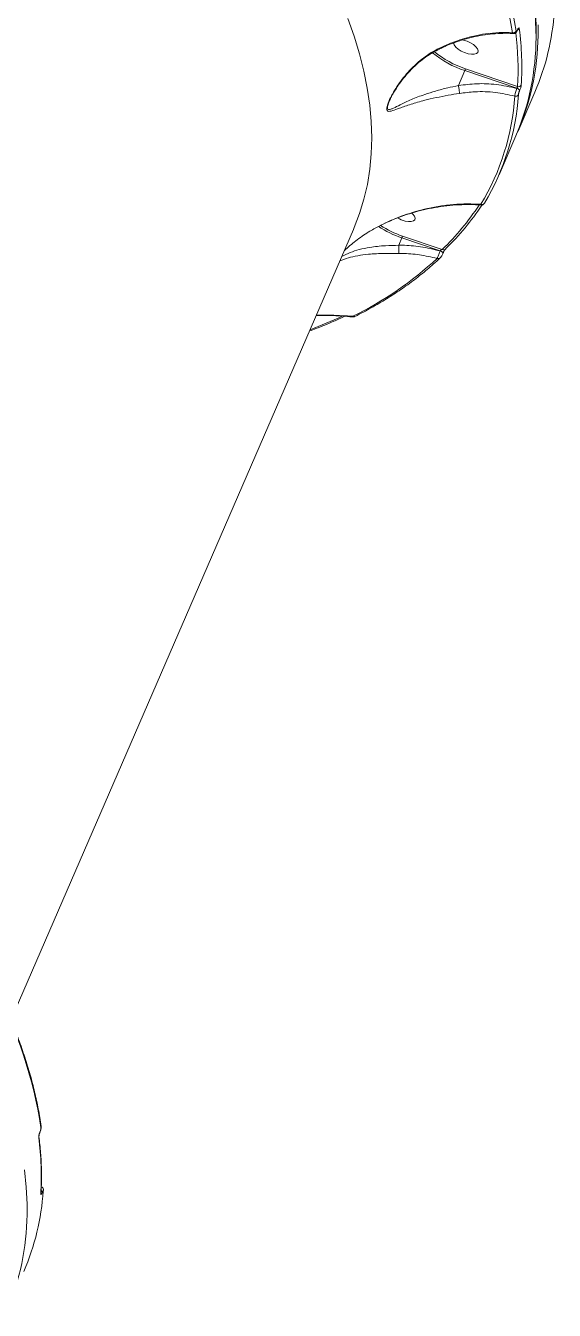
# Model space of a CAD drawing. Header units: millimetres. Extents: x -11024 to 8278, y -7837 to 5770.
# Drawn here: x 4232.2 to 4411.9, y 1300.1 to 1737.1 of the extents above; entities that cross this region are included whole.
import ezdxf

# ---------------------------------------------------------------- set-up
doc = ezdxf.new("R2010")
doc.units = ezdxf.units.MM
doc.layers.add('DIKOM_ОБЪЕКТ', color=7, linetype='Continuous')

msp = doc.modelspace()

# ---------------------------------------------------------------- linework, layer by layer
at = {"layer": 'DIKOM_ОБЪЕКТ', "color": 7, "linetype": 'Continuous', "lineweight": 15}
for p, q in [((4399.307, 1735.413), (4399.336, 1735.479)), ((4399.321, 1735.528), (4399.349, 1735.594)), ((4379.286, 1716.725), (4381.471, 1721.772)), ((4399.167, 1715.758), (4381.471, 1721.772)), ((4381.653, 1722.417), (4399.387, 1716.391)), ((4399.147, 1715.713), (4399.167, 1715.758)), ((4399.546, 1701.242), (4405.286, 1714.496)), ((4400.097, 1714.96), (4400.077, 1714.914)), ((4393.091, 1686.337), (4398.831, 1699.591)), ((4227.154, 1398.799), (4343.606, 1667.692)), ((4359.015, 1662.434), (4360.071, 1664.873)), ((4373.099, 1660.476), (4360.071, 1664.873)), ((4360.252, 1665.519), (4373.818, 1660.94)), ((4359.013, 1662.427), (4359.015, 1662.434)), ((4373.088, 1660.449), (4373.099, 1660.476)), ((4374.006, 1659.583), (4374.018, 1659.61)), ((4237.065, 1360.79), (4237.094, 1360.856)), ((4237.08, 1360.905), (4237.108, 1360.971)), ((4237.4, 1339.993), (4237.4, 1339.993)), ((4237.847, 1340.316), (4237.827, 1340.271))]:
    msp.add_line(p, q, dxfattribs=at)
at = {"layer": 'DIKOM_ОБЪЕКТ', "color": 7, "linetype": 'Continuous', "lineweight": 15, "flags": 128}
for points in [[(4343.606, 1667.692), (4343.897, 1668.374), (4345.711, 1673.139), (4347.196, 1678.04), (4348.352, 1683.072), (4349.177, 1688.231), (4349.671, 1693.512), (4349.833, 1698.911), (4349.663, 1704.422), (4349.162, 1710.04), (4348.329, 1715.759), (4347.166, 1721.575), (4345.673, 1727.483), (4343.852, 1733.475), (4341.705, 1739.548)], [(4405.674, 1732.996), (4405.662, 1735.668), (4405.391, 1741.463)], [(4399.307, 1735.413), (4399.32, 1735.455), (4399.321, 1735.528)], [(4399.333, 1735.474), (4399.348, 1735.52), (4399.349, 1735.594)], [(4406.376, 1737.318), (4406.377, 1733.762)], [(4377.6, 1731.23), (4377.603, 1731.191), (4377.821, 1730.528), (4378.362, 1729.81), (4379.181, 1729.096), (4380.213, 1728.444), (4381.373, 1727.906), (4382.568, 1727.526)], [(4382.568, 1727.526), (4383.701, 1727.335), (4384.681, 1727.348), (4385.427, 1727.564), (4385.879, 1727.966), (4386.001, 1728.521), (4385.783, 1729.185), (4385.243, 1729.902), (4384.423, 1730.616), (4383.392, 1731.269), (4382.231, 1731.806), (4381.036, 1732.186), (4380.722, 1732.257)], [(4361.168, 1670.627), (4362.301, 1670.436), (4363.28, 1670.449), (4364.026, 1670.665), (4364.479, 1671.067), (4364.601, 1671.622), (4364.383, 1672.286), (4363.842, 1673.003), (4363.499, 1673.334)], [(4373.088, 1660.449), (4373.312, 1660.359), (4373.523, 1660.247), (4373.709, 1660.12), (4373.859, 1659.985), (4373.963, 1659.849), (4374.016, 1659.721), (4374.015, 1659.608), (4374.006, 1659.583)], [(4373.099, 1660.476), (4373.324, 1660.386), (4373.535, 1660.274), (4373.721, 1660.147), (4373.871, 1660.012), (4373.975, 1659.876), (4374.028, 1659.748), (4374.027, 1659.635), (4374.018, 1659.61)], [(4374.869, 1661.045), (4374.961, 1661.151), (4375.048, 1661.303)], [(4237.065, 1360.788), (4237.078, 1360.832), (4237.08, 1360.905)], [(4237.095, 1360.859), (4237.107, 1360.898), (4237.108, 1360.971)], [(4231.798, 1347.916), (4232.399, 1342.015), (4232.669, 1336.22), (4232.67, 1332.664)], [(4237.4, 1339.991), (4237.387, 1339.889), (4237.335, 1339.722)], [(4238.238, 1340.952), (4238.223, 1340.846), (4238.173, 1340.686)]]:
    msp.add_lwpolyline(points, dxfattribs=at)
at = {"layer": 'DIKOM_ОБЪЕКТ', "color": 7, "linetype": 'Continuous', "lineweight": 15}
for centre, radius, start, end in [((4244.832, 1711.175), 155.935, 8.87104, 27.5359), ((4243.955, 1710.666), 155.588, 8.87099, 27.53612), ((4328.329, 1747.534), 83.75, 336.76594, 356.06344), ((4397.943, 1735.698), 1.071, 255.90622, 333.62133), ((4297.582, 1722.282), 101.975, 356.68813, 6.95283), ((4399.083, 1736.481), 0.995, 286.72919, 335.09114), ((4298.291, 1722.796), 102.557, 356.69665, 7.43203), ((4319.697, 1733.205), 85.978, 336.98545, 359.86075), ((4321.59, 1734.606), 84.792, 336.22173, 359.42955), ((4392.006, 1753.682), 33.604, 230.155, 251.73073), ((4391.912, 1753.45), 32.685, 230.45447, 251.70688), ((4316.396, 1718.581), 82.25, 329.0765, 356.18674), ((4317.438, 1719.107), 82.429, 329.07631, 356.18738), ((4398.774, 1714.081), 1.018, 252.25537, 333.46793), ((4398.924, 1714.511), 1.222, 19.25571, 79.48368), ((4398.942, 1714.556), 1.223, 19.28335, 79.43913), ((4399.759, 1717.349), 1.028, 248.74081, 333.27321), ((4312.402, 1724.371), 88.292, 314.07517, 326.82605), ((4313.41, 1724.954), 88.603, 314.07918, 326.47045), ((4387.328, 1677.149), 0.916, 245.94414, 333.91383), ((4371.744, 1699.143), 35.534, 237.74729, 251.13071), ((4363.598, 1680.348), 10.02, 240.13316, 255.96437), ((4371.883, 1699.463), 36.551, 237.22592, 251.14482), ((4374.272, 1661.701), 0.886, 239.12869, 312.27191), ((4291.305, 1744.741), 118.569, 296.04173, 312.92581), ((4372.452, 1658.698), 0.872, 243.07689, 311.99353), ((4269.571, 1790.827), 167.978, 290.6716, 294.71769), ((4343.765, 1638.895), 0.796, 239.46178, 295.37301), ((4083.327, 1338.238), 155.928, 8.87072, 27.53639), ((4235.927, 1359.211), 0.783, 336.29749, 7.21081), ((4134.977, 1345.632), 102.529, 356.69526, 7.43347), ((4236.68, 1362.597), 0.776, 336.16332, 7.73208), ((4154.621, 1346.436), 83.75, 336.76594, 356.06344), ((4237.117, 1340.153), 0.719, 9.44863, 62.71513), ((4237.126, 1340.194), 0.731, 9.61268, 63.69953), ((4147.784, 1333.517), 84.89, 336.84956, 359.42364)]:
    msp.add_arc(centre, radius, start, end, dxfattribs=at)
for points, knots in [([(4405.714, 1733.315), (4405.726, 1733.732), (4405.788, 1735.939), (4405.608, 1740.034), (4405.161, 1745.598), (4404.395, 1751.262), (4403.34, 1757.011), (4401.989, 1762.843), (4400.346, 1768.753), (4398.409, 1774.736), (4396.183, 1780.788), (4393.668, 1786.904), (4390.866, 1793.079), (4387.779, 1799.309), (4384.411, 1805.589), (4380.762, 1811.914), (4376.837, 1818.279), (4372.639, 1824.679), (4368.17, 1831.11), (4363.434, 1837.567), (4358.435, 1844.045), (4353.176, 1850.539), (4347.662, 1857.045), (4341.897, 1863.558), (4335.885, 1870.072), (4329.63, 1876.582), (4323.138, 1883.085), (4316.414, 1889.575), (4309.461, 1896.047), (4302.287, 1902.498), (4294.895, 1908.92), (4287.292, 1915.311), (4279.483, 1921.664), (4271.475, 1927.977), (4263.272, 1934.243), (4254.882, 1940.457), (4246.311, 1946.617), (4237.564, 1952.716), (4228.65, 1958.75), (4219.573, 1964.715), (4210.343, 1970.607), (4200.964, 1976.42), (4191.444, 1982.151), (4181.79, 1987.794), (4172.011, 1993.348), (4162.111, 1998.804), (4153.216, 2003.572), (4147.598, 2006.494), (4145.35, 2007.663)], [0, 0, 0, 0, 0.0051791, 0.0273899, 0.049613, 0.0718475, 0.0940928, 0.1163474, 0.1386105, 0.1608802, 0.1831555, 0.2054353, 0.2277182, 0.2500033, 0.2722902, 0.294578, 0.3168659, 0.3391542, 0.3614417, 0.3837286, 0.4060148, 0.4282998, 0.4505841, 0.4728672, 0.4951492, 0.5174302, 0.5397099, 0.561989, 0.5842664, 0.6065435, 0.6288197, 0.6510947, 0.6733691, 0.6956425, 0.7179154, 0.7401874, 0.7624591, 0.7847299, 0.8070003, 0.8292698, 0.8515395, 0.8738084, 0.8960771, 0.9183452, 0.9406131, 0.9628804, 0.985148, 1, 1, 1, 1]), ([(4372.106, 1729.046), (4374.112, 1729.978), (4378.176, 1731.866), (4383.741, 1733.458), (4388.751, 1734.379), (4393.175, 1734.808), (4396.174, 1734.709), (4397.682, 1734.659)], [0, 0, 0, 0, 0.2398751, 0.4858731, 0.6394167, 0.8185486, 1, 1, 1, 1]), ([(4397.99, 1734.392), (4397.947, 1734.389), (4397.821, 1734.38), (4397.737, 1734.549), (4397.682, 1734.659)], [0, 0, 0, 0, 0.3469016, 1, 1, 1, 1]), ([(4397.992, 1734.38), (4398.043, 1734.371), (4398.207, 1734.344), (4398.471, 1734.428), (4398.739, 1734.581), (4398.962, 1734.802), (4399.15, 1735.068), (4399.258, 1735.321), (4399.312, 1735.449)], [0, 0, 0, 0, 0.0794982, 0.2528865, 0.410234, 0.5674347, 0.7812206, 1, 1, 1, 1]), ([(4398.902, 1735.222), (4398.914, 1735.173), (4398.939, 1735.074), (4399.025, 1735.068), (4399.135, 1735.174), (4399.239, 1735.347), (4399.3, 1735.481), (4399.321, 1735.528)], [0, 0, 0, 0, 0.2288328, 0.4578107, 0.6785316, 0.8883072, 1, 1, 1, 1]), ([(4399.335, 1735.473), (4399.357, 1735.522), (4399.408, 1735.641), (4399.467, 1735.745), (4399.504, 1735.797), (4399.498, 1735.79), (4399.497, 1735.789)], [0, 0, 0, 0, 0.2714473, 0.6456513, 0.9258744, 1, 1, 1, 1]), ([(4399.349, 1735.594), (4399.381, 1735.663), (4399.474, 1735.869), (4399.633, 1736.133), (4399.802, 1736.295), (4399.933, 1736.287), (4399.968, 1736.137), (4399.986, 1736.062)], [0, 0, 0, 0, 0.1082884, 0.3204177, 0.5430838, 0.7715953, 1, 1, 1, 1]), ([(4372.287, 1728.842), (4372.831, 1729.121), (4374.449, 1729.949), (4377.24, 1731.09), (4380.631, 1732.269), (4384.077, 1733.201), (4387.533, 1733.887), (4390.978, 1734.327), (4394.37, 1734.487), (4396.714, 1734.487), (4397.89, 1734.365), (4397.987, 1734.355)], [0, 0, 0, 0, 0.0658146, 0.1956674, 0.3265885, 0.4584064, 0.5906595, 0.7226908, 0.8552619, 0.9880504, 1, 1, 1, 1]), ([(4379.636, 1714.034), (4378.357, 1713.824), (4375.61, 1713.374), (4371.614, 1712.596), (4367.313, 1711.587), (4363.053, 1710.342), (4359.509, 1709.068), (4357.259, 1708.225), (4355.987, 1707.898), (4355.267, 1707.912), (4354.99, 1708.273), (4354.917, 1708.811), (4355.021, 1709.656), (4355.665, 1711.465), (4356.819, 1713.8), (4358.884, 1717.219), (4362.076, 1721.39), (4365.925, 1725.038), (4369.365, 1727.54), (4371.189, 1728.542), (4372.106, 1729.046)], [0, 0, 0, 0, 0.0590544, 0.1267705, 0.1965281, 0.2899952, 0.3861934, 0.4527694, 0.4864318, 0.5209062, 0.5489134, 0.5542496, 0.5800455, 0.6152085, 0.6617351, 0.7094924, 0.806141, 0.905603, 0.9525516, 1, 1, 1, 1]), ([(4355.932, 1711.63), (4355.979, 1711.743), (4356.197, 1712.26), (4356.741, 1713.33), (4357.656, 1714.949), (4358.943, 1716.955), (4360.653, 1719.262), (4362.763, 1721.696), (4365.072, 1723.956), (4367.497, 1725.93), (4369.863, 1727.566), (4371.504, 1728.44), (4372.281, 1728.855)], [0, 0, 0, 0, 0.01792, 0.0821315, 0.1579569, 0.2574638, 0.3823128, 0.5140227, 0.65249, 0.7764589, 0.8940114, 1, 1, 1, 1]), ([(4372.261, 1728.893), (4372.258, 1728.885), (4372.249, 1728.862), (4372.184, 1728.938), (4372.126, 1729.018), (4372.106, 1729.046)], [0, 0, 0, 0, 0.2762011, 0.7509081, 1, 1, 1, 1]), ([(4381.653, 1722.417), (4381.653, 1722.408), (4381.652, 1722.39), (4381.646, 1722.334), (4381.627, 1722.235), (4381.586, 1722.082), (4381.532, 1721.919), (4381.491, 1721.821), (4381.471, 1721.772)], [0, 0, 0, 0, 0.07028164, 0.14145067, 0.35601078, 0.57082385, 0.78533178, 1, 1, 1, 1]), ([(4379.286, 1716.725), (4381.385, 1716.979), (4385.634, 1717.492), (4392.368, 1717.214), (4396.811, 1716.23), (4399.147, 1715.713)], [0, 0, 0, 0, 0.3165632, 0.6406668, 1, 1, 1, 1]), ([(4355.932, 1711.63), (4355.922, 1711.611), (4355.616, 1710.998), (4355.298, 1710.012), (4355.173, 1709.213), (4355.246, 1708.745), (4355.53, 1708.486), (4356.248, 1708.622), (4357.518, 1709.157), (4359.735, 1710.291), (4363.209, 1711.939), (4367.321, 1713.543), (4371.526, 1714.857), (4375.365, 1715.898), (4378.06, 1716.413), (4379.284, 1716.719), (4379.285, 1716.719)], [0, 0, 0, 0, 0.0017501, 0.0560217, 0.0945893, 0.102556, 0.1449211, 0.1979345, 0.2530598, 0.3619902, 0.5173099, 0.6763017, 0.7886159, 0.9035351, 0.9999499, 1, 1, 1, 1]), ([(4379.285, 1716.719), (4379.285, 1716.72), (4379.285, 1716.723), (4379.286, 1716.725), (4379.286, 1716.725)], [0, 0, 0, 0, 0.6019274, 1, 1, 1, 1]), ([(4379.636, 1714.034), (4379.636, 1714.053), (4379.637, 1714.127), (4379.63, 1714.349), (4379.594, 1714.786), (4379.514, 1715.419), (4379.408, 1716.1), (4379.326, 1716.513), (4379.285, 1716.719)], [0, 0, 0, 0, 0.0380836, 0.1491859, 0.3618828, 0.5745683, 0.7872888, 1, 1, 1, 1]), ([(4398.464, 1713.111), (4396.271, 1713.591), (4391.824, 1714.563), (4385.429, 1714.765), (4381.385, 1714.255), (4379.636, 1714.034)], [0, 0, 0, 0, 0.3558528, 0.7214732, 1, 1, 1, 1]), ([(4398.464, 1713.111), (4398.475, 1713.233), (4398.497, 1713.477), (4398.618, 1714.042), (4398.79, 1714.676), (4398.977, 1715.26), (4399.098, 1715.583), (4399.147, 1715.713)], [0, 0, 0, 0, 0.2142708, 0.4283547, 0.6427279, 0.8576739, 1, 1, 1, 1]), ([(4399.167, 1715.758), (4399.18, 1715.789), (4399.214, 1715.869), (4399.269, 1716.011), (4399.324, 1716.165), (4399.367, 1716.302), (4399.38, 1716.361), (4399.387, 1716.391)], [0, 0, 0, 0, 0.1406173, 0.3551151, 0.5698073, 0.7848739, 1, 1, 1, 1]), ([(4400.077, 1714.914), (4400.05, 1714.85), (4399.983, 1714.69), (4399.878, 1714.401), (4399.78, 1714.087), (4399.709, 1713.807), (4399.693, 1713.686), (4399.685, 1713.626)], [0, 0, 0, 0, 0.1422373, 0.3571315, 0.5715188, 0.7857617, 1, 1, 1, 1]), ([(4400.677, 1716.886), (4400.667, 1716.795), (4400.645, 1716.613), (4400.539, 1716.193), (4400.393, 1715.723), (4400.236, 1715.292), (4400.136, 1715.054), (4400.097, 1714.96)], [0, 0, 0, 0, 0.2150418, 0.4299453, 0.6447184, 0.8592394, 1, 1, 1, 1]), ([(4348.75, 1666.895), (4349.04, 1667.071), (4350.504, 1667.954), (4353.213, 1669.414), (4358.219, 1671.723), (4363.272, 1673.493), (4368.637, 1674.874), (4372.948, 1675.706), (4377.656, 1676.271), (4382.351, 1676.517), (4385.42, 1676.381), (4386.954, 1676.313)], [0, 0, 0, 0, 0.0242922, 0.122243, 0.2202177, 0.4215129, 0.5118858, 0.632235, 0.7525889, 0.8762941, 1, 1, 1, 1]), ([(4348.825, 1666.892), (4349.369, 1667.227), (4350.954, 1668.203), (4353.735, 1669.62), (4357.166, 1671.164), (4360.775, 1672.527), (4364.533, 1673.705), (4368.412, 1674.678), (4372.377, 1675.431), (4376.402, 1675.954), (4380.435, 1676.223), (4384.019, 1676.266), (4386.201, 1676.105), (4387.083, 1676.04)], [0, 0, 0, 0, 0.0458132, 0.1334472, 0.2239489, 0.3174546, 0.4139129, 0.5130596, 0.6143948, 0.7174992, 0.8229145, 0.9283819, 1, 1, 1, 1]), ([(4387.084, 1676.071), (4387.071, 1676.066), (4387.004, 1676.037), (4386.972, 1676.162), (4386.957, 1676.292), (4386.954, 1676.313)], [0, 0, 0, 0, 0.1624451, 0.865914, 1, 1, 1, 1]), ([(4387.086, 1676.056), (4387.17, 1676.054), (4387.341, 1676.049), (4387.573, 1676.129), (4387.759, 1676.24), (4387.889, 1676.358), (4387.974, 1676.459), (4388.046, 1676.559), (4388.089, 1676.632), (4388.117, 1676.678)], [0, 0, 0, 0, 0.1669892, 0.3356265, 0.4807492, 0.601903, 0.70179, 0.8121422, 1, 1, 1, 1]), ([(4340.526, 1660.581), (4341.782, 1661.71), (4344.339, 1664.009), (4347.262, 1665.922), (4348.75, 1666.895)], [0, 0, 0, 0, 0.4911184, 1, 1, 1, 1]), ([(4360.252, 1665.519), (4360.251, 1665.512), (4360.251, 1665.494), (4360.246, 1665.439), (4360.226, 1665.337), (4360.185, 1665.184), (4360.131, 1665.02), (4360.091, 1664.922), (4360.071, 1664.873)], [0, 0, 0, 0, 0.0536124, 0.1414167, 0.3560473, 0.5706709, 0.7854535, 1, 1, 1, 1]), ([(4339.646, 1658.549), (4340.563, 1659.026), (4342.284, 1659.921), (4345.548, 1660.939), (4348.677, 1661.615), (4351.723, 1662.009), (4354.97, 1662.354), (4357.504, 1662.212), (4359.013, 1662.427), (4359.013, 1662.427)], [0, 0, 0, 0, 0.20705864, 0.38856662, 0.57428162, 0.69283354, 0.81365714, 0.9999313, 1, 1, 1, 1]), ([(4358.986, 1659.617), (4358.986, 1659.627), (4358.987, 1659.716), (4358.989, 1659.973), (4358.994, 1660.502), (4359, 1661.146), (4359.007, 1661.824), (4359.011, 1662.23), (4359.013, 1662.427)], [0, 0, 0, 0, 0.02596491, 0.22025653, 0.41788188, 0.61547804, 0.81304427, 1, 1, 1, 1]), ([(4359.015, 1662.434), (4359.403, 1662.428), (4361.859, 1662.389), (4366.628, 1661.998), (4370.857, 1660.983), (4373.088, 1660.449)], [0, 0, 0, 0, 0.0814794, 0.5156678, 1, 1, 1, 1]), ([(4372.057, 1657.92), (4372.096, 1658.012), (4372.181, 1658.209), (4372.38, 1658.692), (4372.616, 1659.271), (4372.863, 1659.885), (4373.012, 1660.26), (4373.088, 1660.449)], [0, 0, 0, 0, 0.1847533, 0.3987704, 0.6012739, 0.7990307, 1, 1, 1, 1]), ([(4373.099, 1660.476), (4373.118, 1660.511), (4373.142, 1660.557), (4373.213, 1660.645), (4373.316, 1660.742), (4373.482, 1660.844), (4373.655, 1660.915), (4373.765, 1660.932), (4373.818, 1660.94)], [0, 0, 0, 0, 0.12715, 0.1626536, 0.3403109, 0.5454209, 0.7831018, 1, 1, 1, 1]), ([(4374.02, 1659.611), (4374.023, 1659.62), (4374.064, 1659.72), (4374.184, 1659.968), (4374.376, 1660.325), (4374.59, 1660.676), (4374.758, 1660.916), (4374.857, 1661.033), (4374.866, 1661.042), (4374.869, 1661.045)], [0, 0, 0, 0, 0.0167176, 0.1880192, 0.3768319, 0.5794764, 0.7893662, 0.925797, 1, 1, 1, 1]), ([(4358.986, 1659.617), (4357.379, 1659.622), (4354.771, 1659.631), (4351.352, 1659.514), (4348.231, 1659.289), (4344.987, 1658.848), (4341.655, 1658.113), (4339.91, 1657.407), (4338.991, 1657.036)], [0, 0, 0, 0, 0.1907445, 0.3095465, 0.4310695, 0.6102668, 0.7948686, 1, 1, 1, 1]), ([(4344.106, 1638.176), (4345.072, 1638.668), (4347.872, 1640.095), (4352.311, 1642.58), (4357.336, 1645.683), (4362.094, 1648.944), (4366.582, 1652.362), (4370.206, 1655.413), (4372.285, 1657.35), (4373.038, 1658.052)], [0, 0, 0, 0, 0.0864543, 0.250615, 0.4147411, 0.5788115, 0.742814, 0.9067413, 1, 1, 1, 1]), ([(4372.057, 1657.92), (4370.06, 1658.371), (4366.144, 1659.254), (4361.72, 1659.59), (4359.362, 1659.613), (4358.986, 1659.617)], [0, 0, 0, 0, 0.4665401, 0.9150092, 1, 1, 1, 1]), ([(4373.032, 1658.054), (4373.071, 1658.09), (4373.241, 1658.248), (4373.459, 1658.564), (4373.746, 1659.041), (4373.929, 1659.397), (4374.002, 1659.577), (4374.02, 1659.621)], [0, 0, 0, 0, 0.0986215, 0.4322039, 0.6860454, 0.9232329, 1, 1, 1, 1]), ([(4330.946, 1638.46), (4332.725, 1638.472), (4336.305, 1638.497), (4340.407, 1638.316), (4342.697, 1638.066), (4343.254, 1638.005)], [0, 0, 0, 0, 0.4276997, 0.8606925, 1, 1, 1, 1]), ([(4330.98, 1638.539), (4331.405, 1638.561), (4333.121, 1638.65), (4337.272, 1638.596), (4340.94, 1638.363), (4343.36, 1638.21)], [0, 0, 0, 0, 0.1007898, 0.4067559, 1, 1, 1, 1]), ([(4328.689, 1633.248), (4329.421, 1633.513), (4332.249, 1634.537), (4336.257, 1636.191), (4339.426, 1637.649), (4340.679, 1638.226)], [0, 0, 0, 0, 0.1743495, 0.6735815, 1, 1, 1, 1]), ([(4343.254, 1638.009), (4343.264, 1638.018), (4343.277, 1638.031), (4343.34, 1638.165), (4343.36, 1638.21)], [0, 0, 0, 0, 0.666188, 1, 1, 1, 1]), ([(4343.254, 1637.999), (4343.336, 1637.993), (4343.559, 1637.976), (4343.845, 1638.052), (4344.026, 1638.147), (4344.101, 1638.186)], [0, 0, 0, 0, 0.2546141, 0.6932868, 1, 1, 1, 1]), ([(4237.449, 1362.701), (4237.303, 1363.7), (4236.879, 1366.595), (4235.952, 1371.451), (4234.572, 1377.29), (4232.896, 1383.209), (4230.928, 1389.2), (4228.671, 1395.259), (4226.121, 1401.382), (4223.731, 1406.616), (4222.147, 1409.816), (4221.591, 1410.94)], [0, 0, 0, 0, 0.06529281, 0.18912439, 0.31299095, 0.43690366, 0.56085272, 0.68483335, 0.80883591, 0.93285622, 1, 1, 1, 1]), ([(4236.644, 1358.897), (4236.639, 1358.974), (4236.628, 1359.146), (4236.672, 1359.531), (4236.769, 1359.994), (4236.908, 1360.478), (4237.022, 1360.763), (4237.08, 1360.905)], [0, 0, 0, 0, 0.1742548, 0.3896225, 0.5958379, 0.7978936, 1, 1, 1, 1]), ([(4236.704, 1359.312), (4236.704, 1359.312), (4236.704, 1359.311), (4236.702, 1359.384), (4236.715, 1359.537), (4236.756, 1359.8), (4236.839, 1360.15), (4236.951, 1360.511), (4237.031, 1360.705), (4237.066, 1360.788)], [0, 0, 0, 0, 0.0559482, 0.1515426, 0.2848043, 0.4482134, 0.6430174, 0.8476644, 1, 1, 1, 1]), ([(4237.4, 1339.991), (4237.449, 1340.929), (4237.59, 1343.642), (4237.592, 1348.209), (4237.336, 1353.704), (4236.914, 1357.442), (4236.704, 1359.307)], [0, 0, 0, 0, 0.1499045, 0.4336127, 0.7174313, 1, 1, 1, 1]), ([(4237.092, 1360.86), (4237.106, 1360.89), (4237.188, 1361.068), (4237.269, 1361.287), (4237.307, 1361.46), (4237.307, 1361.464)], [0, 0, 0, 0, 0.1657829, 0.9808108, 1, 1, 1, 1]), ([(4237.108, 1360.971), (4237.146, 1361.065), (4237.221, 1361.252), (4237.313, 1361.57), (4237.375, 1361.872), (4237.402, 1362.121), (4237.394, 1362.233), (4237.39, 1362.283)], [0, 0, 0, 0, 0.203988, 0.4080044, 0.6134895, 0.8265147, 1, 1, 1, 1]), ([(4237.307, 1361.464), (4237.35, 1361.64), (4237.442, 1362.022), (4237.489, 1362.412), (4237.447, 1362.648), (4237.437, 1362.705)], [0, 0, 0, 0, 0.3935559, 0.8522813, 1, 1, 1, 1]), ([(4238.231, 1340.952), (4238.236, 1340.995), (4238.248, 1341.108), (4238.221, 1341.336), (4238.116, 1341.622), (4237.91, 1341.894), (4237.705, 1342), (4237.604, 1342.052)], [0, 0, 0, 0, 0.1158993, 0.3062522, 0.5224809, 0.7650329, 1, 1, 1, 1]), ([(4237.827, 1340.271), (4237.788, 1340.183), (4237.689, 1339.962), (4237.544, 1339.696), (4237.418, 1339.537), (4237.339, 1339.53), (4237.336, 1339.658), (4237.335, 1339.722)], [0, 0, 0, 0, 0.140811, 0.3553008, 0.5700433, 0.78495, 1, 1, 1, 1]), ([(4238.173, 1340.686), (4238.173, 1340.729), (4238.172, 1340.814), (4238.121, 1340.808), (4238.037, 1340.702), (4237.94, 1340.525), (4237.873, 1340.376), (4237.847, 1340.316)], [0, 0, 0, 0, 0.2143486, 0.4284963, 0.6428968, 0.857654, 1, 1, 1, 1])]:
    msp.add_open_spline(points, degree=3, knots=knots, dxfattribs=at)

doc.saveas('drawing.dxf')
